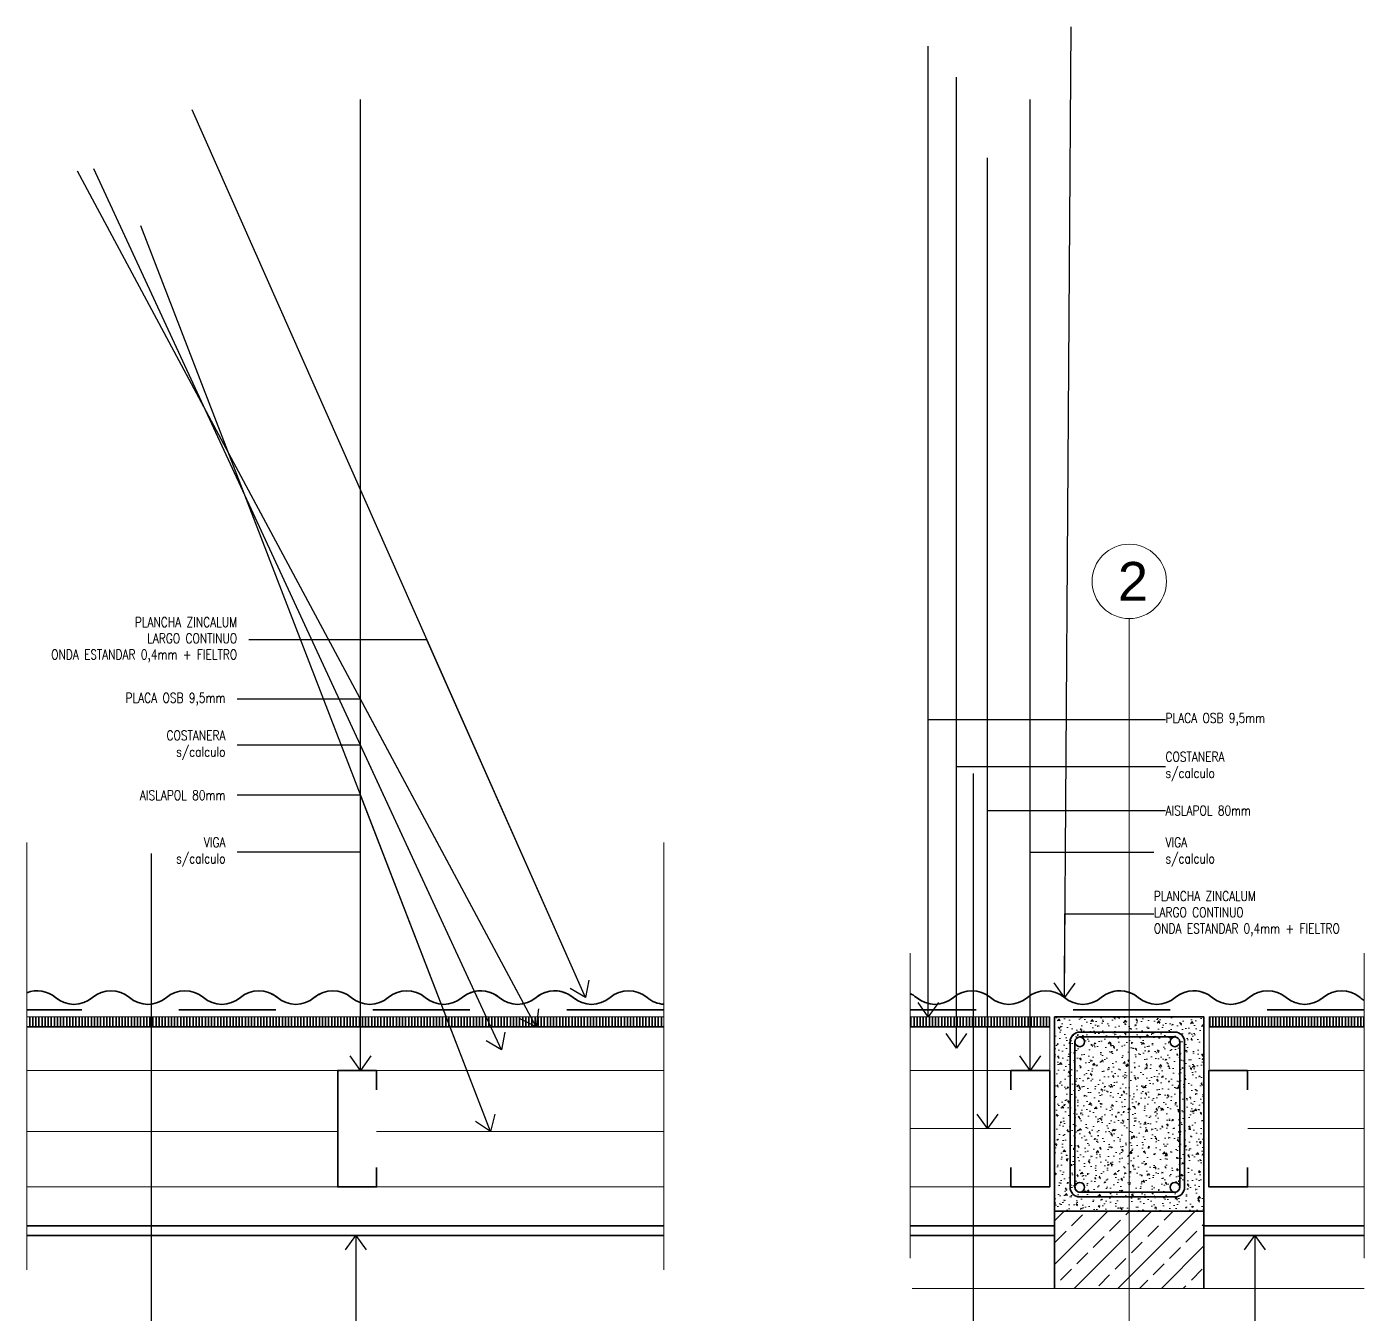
# Model space of a CAD drawing. Header units: metres. Extents: x 72 to 223, y -23 to 139.
# Drawn here: x 166.31 to 167.688, y 130.113 to 131.439 of the extents above; entities that cross this region are included whole.
import ezdxf
from ezdxf.enums import TextEntityAlignment as Align

# ---------------------------------------------------------------- set-up
doc = ezdxf.new("R2010")
doc.units = ezdxf.units.M
doc.header["$LTSCALE"] = 5
doc.header["$MEASUREMENT"] = 0
doc.linetypes.add('HIDDEN', pattern=[0.375, 0.25, -0.125])
doc.layers.get('0').update_dxf_attribs({"color": 30})
for name, color, linetype, lineweight in [('A-ANNO-NOTE', 7, 'Continuous', 35), ('A-ANNO-SYMB', 3, 'Continuous', 18), ('A-ANNO-TEXT', 3, 'Continuous', 18), ('A-DETL-MBND', 3, 'Continuous', 18), ('A-DETL-OTLN', 1, 'Continuous', 50), ('A-DETL-PATT', 8, 'Continuous', 18), ('A-ELEV-MBE1', 7, 'Continuous', 35), ('A-ELEV-PATT', 8, 'Continuous', 18), ('A-FLOR-OVHD', 3, 'HIDDEN', 18), ('A-WALL-BATT', 8, 'BATTING', 18), ('A-WALL-FULL', 7, 'Continuous', 35), ('A-WALL-FULL-EXTR', 7, 'Continuous', 35)]:
    doc.layers.add(name, color=color, linetype=linetype, lineweight=lineweight)
doc.styles.add('E-ARIAL', font='arial.ttf')
doc.styles.add('E-ROMANS', font='romans.shx', dxfattribs={"width": 0.8})
doc.linetypes.add('BATTING', pattern='A,0.0001,-0.1,[134,ltypeshp.shx,S=0.1,R=0,X=-0.1,Y=0],-0.2,[134,ltypeshp.shx,S=0.1,R=180,X=0.1,Y=0],-0.1', length=0.4001)
doc.dimstyles.new('E-0005_TICK_18', dxfattribs={"dimscale": 0.001, "dimtxt": 9, "dimasz": 9, "dimexe": 4.5, "dimexo": 3, "dimgap": 4.5, "dimtad": 0, "dimdec": 0, "dimlfac": 1000, "dimzin": 0, "dimdsep": 46, "dimtxsty": 'E-ROMANS', "dimblk": 'OBLIQUE', "dimcen": 4.5, "dimclrd": 256, "dimclre": 256, "dimclrt": 256, "dimadec": 0, "dimazin": 0, "dimtfac": 1, "dimtdec": 0, "dimtmove": 1, "dimatfit": 3, "dimldrblk": 'OPEN90', "dimfxl": 1, "dimtfill": 1, "dimtolj": 1, "dimtzin": 0, "dimarcsym": 0})
pattern_1 = [(90, (0, 0.3331097), (-0.003175, -7e-17), [])]

# ---------------------------------------------------------------- blocks, each defined once
blk = doc.blocks.new('_Oblique')
at = {"color": 0, "linetype": 'ByBlock', "lineweight": -2}
blk.add_line((-0.5, -0.5), (0.5, 0.5), dxfattribs=at)
blk = doc.blocks.new('TAG-EJE')
at = {"linetype": 'Continuous'}
blk.add_circle((0, 0), 0.383, dxfattribs=at)
at = {"style": 'E-ARIAL'}
blk.add_attdef('A', text='', height=0.4, dxfattribs=at).set_placement((0, 0), align=Align.MIDDLE_CENTER)

msp = doc.modelspace()

# ---------------------------------------------------------------- hatches: boundary and pattern name
at = {"layer": 'A-DETL-PATT'}
h = msp.add_hatch(dxfattribs=at)
h.set_pattern_fill('AR-CONC', color=256, scale=0.0001, angle=135, style=0)
h.set_pattern_definition([(355, (358.319975, 100.063334), (0.0117553379, 0.014009465), [0.001905, -0.020955]), (50, (358.319975, 100.063334), (0.0110177007, -0.0160017889), [0.001524, -0.016764]), (304.549, (358.320955, 100.064502), (0.0227730237, -0.0019922158), [0.001619, -0.017809]), (358.8158, (358.323567, 100.059742), (0.0161953413, 0.0221410243), [0.0028575, -0.0314325]), (308.3644, (358.324917, 100.061587), (0.0342826432, -0.0007086144), [0.0024285, -0.0267135]), (53.816, (358.323567, 100.059742), (0.0342826385, -0.000708557), [0.002286, -0.025146]), (24, (358.324465, 100.062436), (0.0034895268, 0.0179520551), [0.001905, -0.020955]), (79, (358.324465, 100.062436), (0.0173941193, -0.0086539927), [0.001524, -0.016764]), (333.5486, (358.324756, 100.063932), (0.0208836456, 0.009298004), [0.001619, -0.017809]), (7.5, (358.319975, 100.0633344), (0.00619734137, -0.0057605469), [0, -0.0165608, 0, -0.017018, 0, -0.0168275]), (37.5, (358.319975, 100.063334), (0.01180870003, -0.00235897273), [0, -0.0097028, 0, -0.0161798, 0, -0.0064135]), (77.5, (358.31597, 100.059329), (0.00918261956, 0.0099927863), [0, -0.00635, 0, -0.019812, 0, -0.026289]), (87.5, (358.314174, 100.057533), (0.0122722393, 0.00867639044), [0, -0.008255, 0, -0.0131572, 0, -0.018669])])
h.paths.add_polyline_path([(167.3899, 130.3939, 1), (167.3999, 130.3939, 0.414214), (167.3949, 130.3989), (167.4929, 130.3989, 0.414214), (167.4879, 130.3939, 1), (167.4979, 130.3939), (167.4979, 130.2441, 1), (167.4879, 130.2441, 0.414214), (167.4929, 130.2391), (167.3949, 130.2391, 0.414214), (167.3999, 130.2441, 1), (167.3899, 130.2441)], flags=0)
h.paths.add_polyline_path([(167.3949, 130.4039), (167.4929, 130.4039, -0.414214), (167.5029, 130.3939), (167.5029, 130.2441, -0.414214), (167.4929, 130.2341), (167.3949, 130.2341, -0.414214), (167.3849, 130.2441), (167.3849, 130.3939, -0.414214)], flags=16)
h.paths.add_polyline_path([(167.3949, 130.3989, 0.414214), (167.3899, 130.3939), (167.3899, 130.2441, 0.414214), (167.3949, 130.2391), (167.4929, 130.2391, 0.414214), (167.4979, 130.2441), (167.4979, 130.3939, 0.414214), (167.4929, 130.3989)], flags=0)
h.paths.add_polyline_path([(167.3689, 130.4195), (167.5229, 130.4195), (167.5229, 130.2195), (167.3689, 130.2195)])
h.paths.add_polyline_path([(167.3949, 130.4039, 0.414214), (167.3849, 130.3939), (167.3849, 130.2441, 0.414214), (167.3949, 130.2341), (167.4929, 130.2341, 0.414214), (167.5029, 130.2441), (167.5029, 130.3939, 0.414214), (167.4929, 130.4039)], flags=0)
h = msp.add_hatch(dxfattribs=at)
h.set_pattern_fill('BRASS', color=256, scale=0.005, angle=45, style=0)
h.set_pattern_definition([(45, (0, 0.33311), (-0.0224506403, 0.0224506403), []), (45, (-0.011225, 0.344335), (-0.0224506403, 0.0224506403), [0.015875, -0.0079375])])
h.paths.add_polyline_path([(167.4459, 130.2195), (167.3689, 130.2195), (167.3689, 130.1399), (167.4459, 130.1399)])
h.paths.add_polyline_path([(167.5229, 130.2195), (167.4459, 130.2195), (167.4459, 130.1399), (167.5229, 130.1399)])
h.paths.add_polyline_path([(167.4459, 130.081), (167.4459, 130.0868), (167.3689, 130.0868), (167.3689, 130.0018), (167.4459, 130.0018)])
h.paths.add_polyline_path([(167.5229, 130.0868), (167.4459, 130.0868), (167.4459, 130.0018), (167.5229, 130.0018)])
h.paths.add_polyline_path([(167.4459, 129.9868), (167.3689, 129.9868), (167.3689, 129.8928), (167.4459, 129.8928)])
h.paths.add_polyline_path([(167.5229, 129.9868), (167.4459, 129.9868), (167.4459, 129.8928), (167.5229, 129.8928)])
h.paths.add_polyline_path([(167.4459, 129.8778), (167.3689, 129.8778), (167.3689, 129.7838), (167.4459, 129.7838)])
h.paths.add_polyline_path([(167.5229, 129.8778), (167.4459, 129.8778), (167.4459, 129.7838), (167.5229, 129.7838)])
h.paths.add_polyline_path([(167.4459, 129.7688), (167.3689, 129.7688), (167.3689, 129.6748), (167.4459, 129.6748)])
h.paths.add_polyline_path([(167.5229, 129.7688), (167.4459, 129.7688), (167.4459, 129.6748), (167.5229, 129.6748)])
at = {"layer": 'A-ELEV-MBE1'}
h = msp.add_hatch(dxfattribs=at)
h.set_pattern_fill('LINE', color=256, scale=0.001, angle=90, style=0)
h.set_pattern_definition([(90, (0, 0.3331097), (-0.003175, 2e-19), [])])
h.paths.add_polyline_path([(166.3098, 130.4195), (166.3098, 130.4095), (166.9664, 130.4095), (166.9664, 130.4195)])
h = msp.add_hatch(dxfattribs=at)
h.set_pattern_fill('LINE', color=256, scale=0.001, angle=90, style=0)
h.set_pattern_definition(pattern_1)
h.paths.add_polyline_path([(167.3639, 130.4095), (167.3639, 130.4195), (167.22, 130.4195), (167.22, 130.4095)])
h = msp.add_hatch(dxfattribs=at)
h.set_pattern_fill('LINE', color=256, scale=0.001, angle=90, style=0)
h.set_pattern_definition(pattern_1)
h.paths.add_polyline_path([(167.688, 130.4095), (167.688, 130.4195), (167.5281, 130.4195), (167.5281, 130.4095)])

# ---------------------------------------------------------------- linework, layer by layer
at = {"layer": 'A-ANNO-SYMB'}
msp.add_lwpolyline([(167.4459, 130.8299), (167.4459, 129.9289)], dxfattribs=at)
at = {"layer": 'A-DETL-MBND'}
for p, q in [((167.3639, 130.4095), (167.3639, 130.3645)), ((167.5281, 130.4095), (167.5281, 130.3645)), ((166.3098, 130.3645), (166.6303, 130.3645)), ((166.6703, 130.3645), (166.9664, 130.3645)), ((167.3239, 130.3645), (167.22, 130.3645)), ((167.5681, 130.3645), (167.688, 130.3645)), ((166.3098, 130.2445), (166.6303, 130.2445)), ((166.6703, 130.2445), (166.9664, 130.2445)), ((167.3239, 130.2445), (167.22, 130.2445)), ((167.5681, 130.2445), (167.688, 130.2445))]:
    msp.add_line(p, q, dxfattribs=at)
for points in [[(166.3098, 130.4195), (166.9664, 130.4195)], [(167.3639, 130.4095), (167.3639, 130.4195), (167.22, 130.4195)], [(167.5281, 130.4095), (167.5281, 130.4195), (167.688, 130.4195)]]:
    msp.add_lwpolyline(points, dxfattribs=at)
at = {"layer": 'A-ELEV-MBE1'}
for points in [[(167.3849, 130.3939), (167.3849, 130.2441, 0.414214), (167.3949, 130.2341), (167.4929, 130.2341, 0.414214), (167.5029, 130.2441), (167.5029, 130.3939, 0.414214), (167.4929, 130.4039), (167.3949, 130.4039, 0.414214)], [(167.3899, 130.3939), (167.3899, 130.2441, 0.414214), (167.3949, 130.2391), (167.4929, 130.2391, 0.414214), (167.4979, 130.2441), (167.4979, 130.3939, 0.414214), (167.4929, 130.3989), (167.3949, 130.3989, 0.414214)]]:
    msp.add_lwpolyline(points, format="xyb", close=True, dxfattribs=at)
for centre in [(167.3949, 130.3939), (167.4929, 130.3939), (167.3949, 130.2441), (167.4929, 130.2441)]:
    msp.add_circle(centre, 0.005, dxfattribs=at)
at = {"layer": 'A-ELEV-PATT'}
for points in [[(166.3098, 130.5992), (166.3098, 130.1591)], [(166.9664, 130.5992), (166.9664, 130.1591)]]:
    msp.add_lwpolyline(points, dxfattribs=at)
at = {"layer": 'A-FLOR-OVHD'}
for points in [[(167.22, 130.1709), (167.22, 130.4851)], [(167.688, 130.1709), (167.688, 130.4851)], [(167.2221, 130.1399), (167.688, 130.1399)]]:
    msp.add_lwpolyline(points, dxfattribs=at)
at = {"layer": 'A-WALL-BATT', "ltscale": 0.018}
for p, q in [((166.3098, 130.3016), (166.6303, 130.3016)), ((166.6703, 130.3016), (166.9664, 130.3016)), ((167.3239, 130.3045), (167.22, 130.3045)), ((167.5681, 130.3045), (167.688, 130.3045))]:
    msp.add_line(p, q, dxfattribs=at)
at = {"layer": 'A-WALL-FULL'}
msp.add_lwpolyline([(167.3689, 130.4195), (167.5229, 130.4195), (167.5229, 130.2195), (167.3689, 130.2195)], close=True, dxfattribs=at)
for points in [[(166.6703, 130.3645), (166.6303, 130.3645), (166.6303, 130.2445), (166.6703, 130.2445), (166.6703, 130.2645)], [(166.6703, 130.3645), (166.6703, 130.3445)], [(167.3239, 130.3645), (167.3639, 130.3645), (167.3639, 130.2445), (167.3239, 130.2445), (167.3239, 130.2645)], [(167.3239, 130.3645), (167.3239, 130.3445)], [(167.5679, 130.3645), (167.5279, 130.3645), (167.5279, 130.2445), (167.5679, 130.2445), (167.5679, 130.2645)], [(167.5679, 130.3645), (167.5679, 130.3445)]]:
    msp.add_lwpolyline(points, dxfattribs=at)
at = {"layer": 'A-WALL-FULL-EXTR', "linetype": 'HIDDEN', "ltscale": 0.05}
for p, q in [((166.9664, 130.4269), (166.3098, 130.4269)), ((167.688, 130.4269), (167.22, 130.4269))]:
    msp.add_line(p, q, dxfattribs=at)
at = {"layer": 'A-WALL-FULL-EXTR'}
for p, q in [((166.3098, 130.4095), (166.9664, 130.4095)), ((167.3639, 130.4095), (167.22, 130.4095)), ((167.5281, 130.4095), (167.688, 130.4095)), ((167.3689, 130.2195), (167.3689, 130.1399)), ((167.5229, 130.1399), (167.5229, 130.2195)), ((166.3098, 130.2045), (166.9664, 130.2045)), ((166.3098, 130.1945), (166.9664, 130.1945)), ((167.22, 130.2045), (167.3689, 130.2045)), ((167.22, 130.1945), (167.3689, 130.1945))]:
    msp.add_line(p, q, dxfattribs=at)
for points in [[(166.3098, 130.4445, -0.274246), (166.3394, 130.4395, 0.366629), (166.3775, 130.4395, -0.366754), (166.4156, 130.4395, 0.366629), (166.4537, 130.4395, -0.366754), (166.4918, 130.4395, 0.366629), (166.5299, 130.4395, -0.366754), (166.568, 130.4395, 0.366629), (166.6061, 130.4395, -0.066982), (166.6127, 130.4437)], [(166.8644, 130.4445, 0.274246), (166.8347, 130.4395, -0.366629), (166.7966, 130.4395, 0.366754), (166.7585, 130.4395, -0.366629), (166.7204, 130.4395, 0.366754), (166.6823, 130.4395, -0.366629), (166.6442, 130.4395, 0.366754), (166.6061, 130.4395, -0.366629), (166.568, 130.4395, 0.066982), (166.5614, 130.4437)], [(166.767, 130.4445, -0.274246), (166.7966, 130.4395, 0.366629), (166.8347, 130.4395, -0.366754), (166.8728, 130.4395, 0.366629), (166.9109, 130.4395, -0.366754), (166.949, 130.4395, 0.163309), (166.9664, 130.4326, 0.163309)], [(167.5229, 130.4445, 0.274246), (167.4933, 130.4395, -0.366629), (167.4552, 130.4395, 0.366754), (167.4171, 130.4395, -0.366629), (167.379, 130.4395, 0.366754), (167.3409, 130.4395, -0.366629), (167.3028, 130.4395, 0.366754), (167.2647, 130.4395, -0.366629), (167.2266, 130.4395, 0.066982), (167.22, 130.4437)], [(167.4255, 130.4445, -0.274246), (167.4552, 130.4395, 0.366629), (167.4933, 130.4395, -0.366754), (167.5314, 130.4395, 0.366629), (167.5695, 130.4395, -0.366754), (167.6076, 130.4395, 0.366629), (167.6457, 130.4395, -0.366754), (167.6838, 130.4395, 0.044256), (167.688, 130.4365, 0.044256)]]:
    msp.add_lwpolyline(points, format="xyb", dxfattribs=at)
for points in [[(167.5229, 130.2045), (167.688, 130.2045)], [(167.5229, 130.1945), (167.688, 130.1945)]]:
    msp.add_lwpolyline(points, dxfattribs=at)

# ---------------------------------------------------------------- block references
at = {"layer": 'A-ANNO-SYMB'}
ref = msp.add_blockref('TAG-EJE', (167.4459, 130.8682), dxfattribs=dict(at, xscale=-0.09999999999999432, yscale=0.09999999999999432, zscale=0.1))
ref.add_attrib('A', '2', dxfattribs={"layer": '0', "height": 0.04, "style": 'E-ARIAL'}).set_placement((167.4497, 130.8682), align=Align.MIDDLE_CENTER)

# ---------------------------------------------------------------- texts
at = {"layer": 'A-ANNO-NOTE', "char_height": 0.01, "style": 'E-ROMANS'}
for s, insert, attachment_point in [('PLANCHA ZINCALUM \\PLARGO CONTINUO\\PONDA ESTANDAR 0,4mm + FIELTRO', (166.5265, 130.808), 6), ('COSTANERA\\Ps/calculo', (166.5145, 130.6995), 6), ('COSTANERA\\Ps/calculo', (167.4832, 130.6775), 4), ('AISLAPOL 80mm', (166.5145, 130.6479), 6), ('AISLAPOL 80mm', (167.4832, 130.6321), 4), ('VIGA\\Ps/calculo', (166.5145, 130.5894), 6), ('VIGA\\Ps/calculo', (167.4832, 130.5894), 4), ('PLANCHA ZINCALUM \\PLARGO CONTINUO\\PONDA ESTANDAR 0,4mm + FIELTRO', (167.4712, 130.5258), 4)]:
    msp.add_mtext(s, dxfattribs=dict(at, insert=insert, attachment_point=attachment_point))
at = {"layer": 'A-ANNO-TEXT', "char_height": 0.01, "style": 'E-ROMANS'}
for insert, attachment_point in [((166.5145, 130.7467), 6), ((167.4832, 130.7259), 4)]:
    msp.add_mtext('PLACA OSB 9,5mm', dxfattribs=dict(at, insert=insert, attachment_point=attachment_point))

# ---------------------------------------------------------------- leaders
at = {"layer": 'A-ANNO-NOTE'}
for points in [[(167.379, 130.4395), (167.3796, 130.5258), (167.4712, 130.5258)], [(167.2677, 130.3875), (167.2677, 130.6775), (167.4832, 130.6775)], [(166.6538, 130.3645), (166.6538, 130.5894), (166.5265, 130.5894)], [(167.3439, 130.3645), (167.3439, 130.5894), (167.4712, 130.5894)], [(166.8854, 130.4395), (166.7221, 130.808), (166.5385, 130.808)], [(167.2999, 130.3045), (167.2999, 130.6321), (167.4832, 130.6321)], [(166.799, 130.3858), (166.6538, 130.6995), (166.5265, 130.6995)], [(166.7876, 130.3016), (166.6538, 130.6479), (166.5265, 130.6479)], [(166.4383, 129.5879), (166.4383, 129.7313), (166.3539, 129.7313)], [(166.6488, 130.1945), (166.6488, 130.0467), (166.5265, 130.0467)], [(167.5754, 130.1945), (167.5754, 130.0217), (167.6508, 130.0217)]]:
    msp.add_leader(points, dimstyle='E-0005_TICK_18', override={"dimscale": 0.01, "dimasz": 1.5, "dimtad": 0, "dimldrblk": 'Open90'}, dxfattribs=at)
at = {"layer": 'A-DETL-OTLN'}
for points in [[(167.2388, 130.4195), (167.2388, 130.7259), (167.4832, 130.7259)], [(166.8347, 130.4095), (166.6538, 130.7467), (166.5265, 130.7467)]]:
    msp.add_leader(points, dimstyle='E-0005_TICK_18', override={"dimscale": 0.01, "dimasz": 1.5, "dimtad": 0, "dimldrblk": 'Open90'}, dxfattribs=at)
at = {"layer": 'A-DETL-OTLN', "ltscale": 2.5}
msp.add_leader([(167.2855, 129.6702), (167.2855, 129.7568), (167.1504, 129.7568)], dimstyle='E-0005_TICK_18', override={"dimscale": 0.01, "dimasz": 1.5, "dimtad": 0, "dimldrblk": 'Open90'}, dxfattribs=at)

doc.saveas('drawing.dxf')
